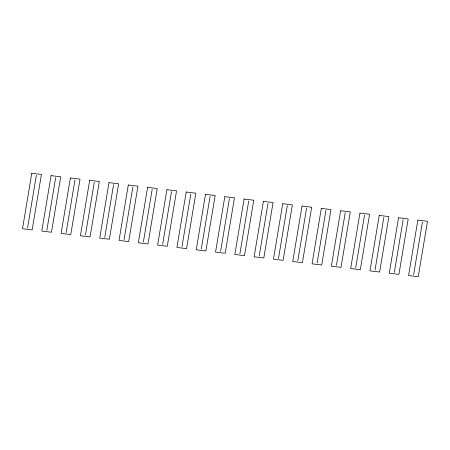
<?xml version="1.0" encoding="UTF-8"?>
<svg xmlns="http://www.w3.org/2000/svg" width="450" height="450" viewBox="0 0 450 450"><rect width="100%" height="100%" fill="white"/><g stroke="black" fill="none" stroke-linecap="round" stroke-linejoin="round"><path stroke-width="0.67" d="M27.557 227.919L36.371 175.258M46.862 230.259L55.676 177.598M66.167 232.605L74.976 179.938M85.466 234.945L94.281 182.278M104.771 237.285L113.586 184.618M124.076 239.625L132.891 186.964M143.381 241.971L152.19 189.304M162.681 244.311L171.495 191.644M181.986 246.651L190.8 193.984M201.291 248.991L210.105 196.324M220.596 251.331L229.404 198.669M239.895 253.676L248.709 201.009M259.2 256.016L268.014 203.349M278.505 258.356L287.319 205.689M297.81 260.696L306.619 208.029M317.109 263.036L325.924 210.375M336.414 265.382L345.229 212.715M355.719 267.722L364.534 215.055M375.024 270.062L383.833 217.395M394.324 272.402L403.138 219.741M413.629 274.742L422.443 222.081M31.776 173.284L22.5 228.724L32.152 229.894L41.428 174.454L31.776 173.284M51.081 175.624L41.805 231.064L51.458 232.234L60.733 176.799L51.081 175.624M70.386 177.969L61.104 233.404L70.757 234.574L80.038 179.139L70.386 177.969M89.685 180.309L80.409 235.744L90.062 236.914L99.337 181.479L89.685 180.309M108.99 182.649L99.714 238.084L109.367 239.259L118.642 183.819L108.99 182.649M128.295 184.989L119.019 240.429L128.672 241.599L137.947 186.159L128.295 184.989M147.6 187.329L138.319 242.769L147.971 243.939L157.252 188.505L147.6 187.329M166.899 189.675L157.624 245.109L167.276 246.279L176.552 190.845L166.899 189.675M186.204 192.015L176.929 247.449L186.581 248.619L195.857 193.185L186.204 192.015M205.509 194.355L196.234 249.789L205.886 250.965L215.162 195.525L205.509 194.355M224.814 196.695L215.533 252.135L225.186 253.305L234.467 197.865L224.814 196.695M244.114 199.035L234.838 254.475L244.491 255.645L253.766 200.211L244.114 199.035M263.419 201.381L254.143 256.815L263.796 257.985L273.071 202.551L263.419 201.381M282.724 203.721L273.448 259.155L283.101 260.325L292.376 204.891L282.724 203.721M302.029 206.061L292.748 261.495L302.4 262.671L311.681 207.231L302.029 206.061M321.328 208.401L312.053 263.841L321.705 265.011L330.981 209.571L321.328 208.401M340.633 210.741L331.358 266.181L341.01 267.351L350.286 211.916L340.633 210.741M359.938 213.086L350.662 268.521L360.315 269.691L369.591 214.256L359.938 213.086M379.243 215.426L369.962 270.861L379.614 272.031L388.896 216.596L379.243 215.426M398.543 217.766L389.267 273.201L398.919 274.376L408.195 218.936L398.543 217.766M417.848 220.106L408.572 275.546L418.224 276.716L427.5 221.276L417.848 220.106"/></g></svg>
